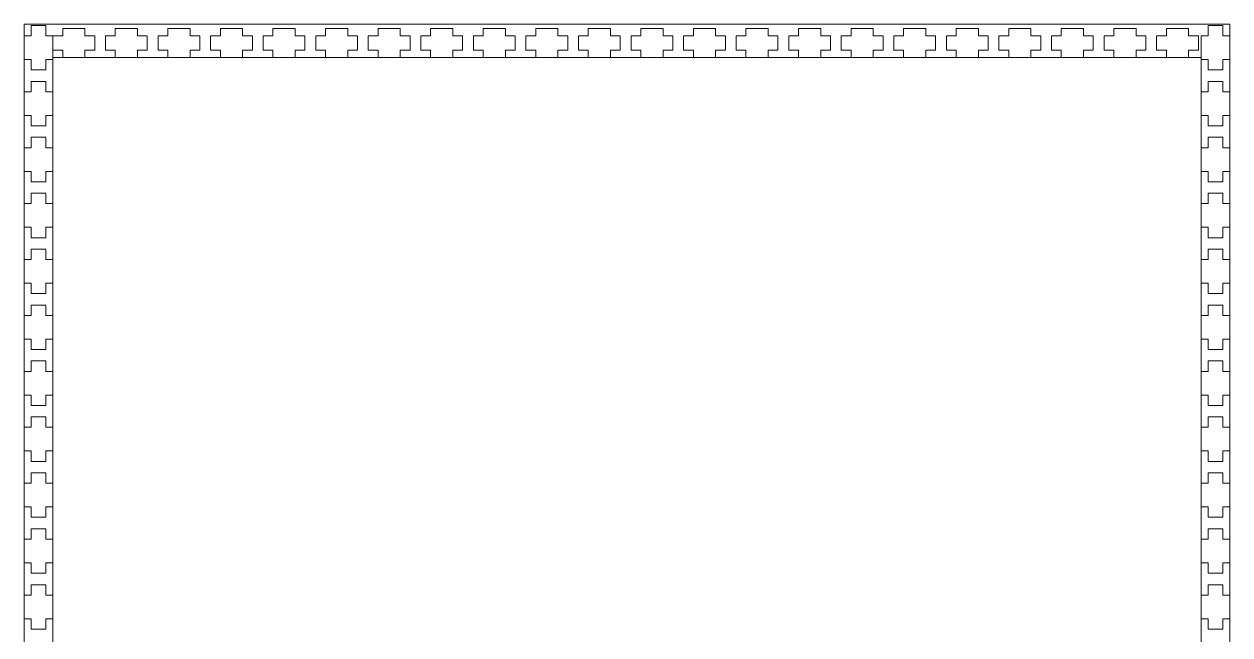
# Model space of a CAD drawing. Header units: millimetres. Extents: x -205 to 205, y -207 to 207.
# Drawn here: x -204.9 to 204.9, y -0.2 to 207.2 of the extents above; entities that cross this region are included whole.
import ezdxf

# ---------------------------------------------------------------- set-up
doc = ezdxf.new("R2010")
doc.units = ezdxf.units.MM
doc.header["$MEASUREMENT"] = 0
doc.layers.add('Camada 1', color=7, linetype='Continuous')

msp = doc.modelspace()

# ---------------------------------------------------------------- linework, layer by layer
at = {"layer": 'Camada 1', "color": 250, "lineweight": 9}
msp.add_lwpolyline([(-204.8724, -207.2016), (204.8724, -207.2016), (204.8724, 207.2018), (-204.8724, 207.2018), (-204.8724, -207.2016)], close=True, dxfattribs=at)
at = {"layer": 'Camada 1', "color": 240, "lineweight": 9}
msp.add_lwpolyline([(-195.0735, -196.1215), (195.0733, -196.1215), (195.0733, 195.8785), (-195.0735, 195.8785), (-195.0735, -196.1215)], close=True, dxfattribs=at)
for points in [[(-204.8725, 195.1935), (-204.8725, 195.1935), (-204.8725, 203.2202), (-204.8725, 203.2202), (-204.8725, 203.2202), (-204.8725, 203.2202), (-202.4229, 203.2202), (-202.4229, 203.2202), (-202.4229, 203.2202), (-202.4229, 203.2202), (-202.4229, 206.7608), (-202.4229, 206.7608), (-202.4229, 206.7608), (-202.4229, 206.7608), (-197.523, 206.7608), (-197.523, 206.7608), (-197.523, 206.7608), (-197.523, 206.7608), (-197.523, 203.2202), (-197.523, 203.2202), (-197.523, 203.2202), (-197.523, 203.2202), (-195.0734, 203.2202), (-195.0734, 203.2202), (-195.0734, 203.2202), (-195.0734, 203.2202), (-195.0734, 195.1935), (-195.0734, 195.1935), (-195.0734, 195.1935), (-195.0734, 195.1935), (-197.523, 195.1935), (-197.523, 195.1935), (-197.523, 195.1935), (-197.523, 195.1935), (-197.523, 191.6529), (-197.523, 191.6529), (-197.523, 191.6529), (-197.523, 191.6529), (-202.4229, 191.6529), (-202.4229, 191.6529), (-202.4229, 191.6529), (-202.4229, 191.6529), (-202.4229, 195.1935), (-202.4229, 195.1935), (-202.4229, 195.1935), (-202.4229, 195.1935), (-204.8725, 195.1935), (-204.8725, 195.1935)], [(-191.7571, 205.6778), (-191.7571, 205.6778), (-184.2096, 205.6778), (-184.2096, 205.6778), (-184.2096, 205.6778), (-184.2096, 205.6778), (-184.2096, 203.2282), (-184.2096, 203.2282), (-184.2096, 203.2282), (-184.2096, 203.2282), (-180.8804, 203.2282), (-180.8804, 203.2282), (-180.8804, 203.2282), (-180.8804, 203.2282), (-180.8804, 198.3283), (-180.8804, 198.3283), (-180.8804, 198.3283), (-180.8804, 198.3283), (-184.2096, 198.3283), (-184.2096, 198.3283), (-184.2096, 198.3283), (-184.2096, 198.3283), (-184.2096, 195.8787), (-184.2096, 195.8787), (-184.2096, 195.8787), (-184.2096, 195.8787), (-191.7571, 195.8787), (-191.7571, 195.8787), (-191.7571, 195.8787), (-191.7571, 195.8787), (-191.7571, 198.3283), (-191.7571, 198.3283), (-191.7571, 198.3283), (-191.7571, 198.3283), (-195.0863, 198.3283), (-195.0863, 198.3283), (-195.0863, 198.3283), (-195.0863, 198.3283), (-195.0863, 203.2282), (-195.0863, 203.2282), (-195.0863, 203.2282), (-195.0863, 203.2282), (-191.7571, 203.2282), (-191.7571, 203.2282), (-191.7571, 203.2282), (-191.7571, 203.2282), (-191.7571, 205.6778), (-191.7571, 205.6778)], [(-173.8978, 205.6779), (-171.3819, 205.6779), (-168.8661, 205.6779), (-166.3503, 205.6779), (-166.3503, 205.6779), (-166.3503, 204.8613), (-166.3503, 204.0448), (-166.3503, 203.2283), (-166.3503, 203.2283), (-165.2405, 203.2283), (-164.1308, 203.2283), (-163.0211, 203.2283), (-163.0211, 203.2283), (-163.0211, 201.595), (-163.0211, 199.9617), (-163.0211, 198.3284), (-163.0211, 198.3284), (-164.1308, 198.3284), (-165.2405, 198.3284), (-166.3503, 198.3284), (-166.3503, 198.3284), (-166.3503, 197.5118), (-166.3503, 196.6953), (-166.3503, 195.8788), (-166.3503, 195.8788), (-168.8661, 195.8788), (-171.3819, 195.8788), (-173.8978, 195.8788), (-173.8978, 195.8788), (-173.8978, 196.6953), (-173.8978, 197.5118), (-173.8978, 198.3284), (-173.8978, 198.3284), (-175.0075, 198.3284), (-176.1172, 198.3284), (-177.227, 198.3284), (-177.227, 198.3284), (-177.227, 199.9617), (-177.227, 201.595), (-177.227, 203.2283), (-177.227, 203.2283), (-176.1172, 203.2283), (-175.0075, 203.2283), (-173.8978, 203.2283), (-173.8978, 203.2283), (-173.8978, 204.0448), (-173.8978, 204.8613), (-173.8978, 205.6779)], [(-156.0388, 205.6779), (-153.5229, 205.6779), (-151.0071, 205.6779), (-148.4913, 205.6779), (-148.4913, 205.6779), (-148.4913, 204.8613), (-148.4913, 204.0448), (-148.4913, 203.2283), (-148.4913, 203.2283), (-147.3815, 203.2283), (-146.2718, 203.2283), (-145.1621, 203.2283), (-145.1621, 203.2283), (-145.1621, 201.595), (-145.1621, 199.9617), (-145.1621, 198.3284), (-145.1621, 198.3284), (-146.2718, 198.3284), (-147.3815, 198.3284), (-148.4913, 198.3284), (-148.4913, 198.3284), (-148.4913, 197.5118), (-148.4913, 196.6953), (-148.4913, 195.8788), (-148.4913, 195.8788), (-151.0071, 195.8788), (-153.5229, 195.8788), (-156.0388, 195.8788), (-156.0388, 195.8788), (-156.0388, 196.6953), (-156.0388, 197.5118), (-156.0388, 198.3284), (-156.0388, 198.3284), (-157.1485, 198.3284), (-158.2582, 198.3284), (-159.368, 198.3284), (-159.368, 198.3284), (-159.368, 199.9617), (-159.368, 201.595), (-159.368, 203.2283), (-159.368, 203.2283), (-158.2582, 203.2283), (-157.1485, 203.2283), (-156.0388, 203.2283), (-156.0388, 203.2283), (-156.0388, 204.0448), (-156.0388, 204.8613), (-156.0388, 205.6779)], [(-138.1797, 205.6779), (-135.6638, 205.6779), (-133.148, 205.6779), (-130.6322, 205.6779), (-130.6322, 205.6779), (-130.6322, 204.8613), (-130.6322, 204.0448), (-130.6322, 203.2283), (-130.6322, 203.2283), (-129.5224, 203.2283), (-128.4127, 203.2283), (-127.303, 203.2283), (-127.303, 203.2283), (-127.303, 201.595), (-127.303, 199.9617), (-127.303, 198.3284), (-127.303, 198.3284), (-128.4127, 198.3284), (-129.5224, 198.3284), (-130.6322, 198.3284), (-130.6322, 198.3284), (-130.6322, 197.5118), (-130.6322, 196.6953), (-130.6322, 195.8788), (-130.6322, 195.8788), (-133.148, 195.8788), (-135.6638, 195.8788), (-138.1797, 195.8788), (-138.1797, 195.8788), (-138.1797, 196.6953), (-138.1797, 197.5118), (-138.1797, 198.3284), (-138.1797, 198.3284), (-139.2894, 198.3284), (-140.3991, 198.3284), (-141.5089, 198.3284), (-141.5089, 198.3284), (-141.5089, 199.9617), (-141.5089, 201.595), (-141.5089, 203.2283), (-141.5089, 203.2283), (-140.3991, 203.2283), (-139.2894, 203.2283), (-138.1797, 203.2283), (-138.1797, 203.2283), (-138.1797, 204.0448), (-138.1797, 204.8613), (-138.1797, 205.6779)], [(-120.3206, 205.6779), (-117.8048, 205.6779), (-115.289, 205.6779), (-112.7732, 205.6779), (-112.7732, 205.6779), (-112.7732, 204.8613), (-112.7732, 204.0448), (-112.7732, 203.2283), (-112.7732, 203.2283), (-111.6634, 203.2283), (-110.5536, 203.2283), (-109.4439, 203.2283), (-109.4439, 203.2283), (-109.4439, 201.595), (-109.4439, 199.9617), (-109.4439, 198.3284), (-109.4439, 198.3284), (-110.5536, 198.3284), (-111.6634, 198.3284), (-112.7732, 198.3284), (-112.7732, 198.3284), (-112.7732, 197.5118), (-112.7732, 196.6953), (-112.7732, 195.8788), (-112.7732, 195.8788), (-115.289, 195.8788), (-117.8048, 195.8788), (-120.3206, 195.8788), (-120.3206, 195.8788), (-120.3206, 196.6953), (-120.3206, 197.5118), (-120.3206, 198.3284), (-120.3206, 198.3284), (-121.4303, 198.3284), (-122.5401, 198.3284), (-123.6499, 198.3284), (-123.6499, 198.3284), (-123.6499, 199.9617), (-123.6499, 201.595), (-123.6499, 203.2283), (-123.6499, 203.2283), (-122.5401, 203.2283), (-121.4303, 203.2283), (-120.3206, 203.2283), (-120.3206, 203.2283), (-120.3206, 204.0448), (-120.3206, 204.8613), (-120.3206, 205.6779)], [(-102.4616, 205.6779), (-99.9457, 205.6779), (-97.4299, 205.6779), (-94.9141, 205.6779), (-94.9141, 205.6779), (-94.9141, 204.8613), (-94.9141, 204.0448), (-94.9141, 203.2283), (-94.9141, 203.2283), (-93.8043, 203.2283), (-92.6946, 203.2283), (-91.5849, 203.2283), (-91.5849, 203.2283), (-91.5849, 201.595), (-91.5849, 199.9617), (-91.5849, 198.3284), (-91.5849, 198.3284), (-92.6946, 198.3284), (-93.8043, 198.3284), (-94.9141, 198.3284), (-94.9141, 198.3284), (-94.9141, 197.5118), (-94.9141, 196.6953), (-94.9141, 195.8788), (-94.9141, 195.8788), (-97.4299, 195.8788), (-99.9457, 195.8788), (-102.4616, 195.8788), (-102.4616, 195.8788), (-102.4616, 196.6953), (-102.4616, 197.5118), (-102.4616, 198.3284), (-102.4616, 198.3284), (-103.5713, 198.3284), (-104.681, 198.3284), (-105.7908, 198.3284), (-105.7908, 198.3284), (-105.7908, 199.9617), (-105.7908, 201.595), (-105.7908, 203.2283), (-105.7908, 203.2283), (-104.681, 203.2283), (-103.5713, 203.2283), (-102.4616, 203.2283), (-102.4616, 203.2283), (-102.4616, 204.0448), (-102.4616, 204.8613), (-102.4616, 205.6779)], [(-84.6025, 205.6779), (-82.0866, 205.6779), (-79.5708, 205.6779), (-77.055, 205.6779), (-77.055, 205.6779), (-77.055, 204.8613), (-77.055, 204.0448), (-77.055, 203.2283), (-77.055, 203.2283), (-75.9452, 203.2283), (-74.8355, 203.2283), (-73.7258, 203.2283), (-73.7258, 203.2283), (-73.7258, 201.595), (-73.7258, 199.9617), (-73.7258, 198.3284), (-73.7258, 198.3284), (-74.8355, 198.3284), (-75.9452, 198.3284), (-77.055, 198.3284), (-77.055, 198.3284), (-77.055, 197.5118), (-77.055, 196.6953), (-77.055, 195.8788), (-77.055, 195.8788), (-79.5708, 195.8788), (-82.0866, 195.8788), (-84.6025, 195.8788), (-84.6025, 195.8788), (-84.6025, 196.6953), (-84.6025, 197.5118), (-84.6025, 198.3284), (-84.6025, 198.3284), (-85.7122, 198.3284), (-86.8219, 198.3284), (-87.9317, 198.3284), (-87.9317, 198.3284), (-87.9317, 199.9617), (-87.9317, 201.595), (-87.9317, 203.2283), (-87.9317, 203.2283), (-86.8219, 203.2283), (-85.7122, 203.2283), (-84.6025, 203.2283), (-84.6025, 203.2283), (-84.6025, 204.0448), (-84.6025, 204.8613), (-84.6025, 205.6779)], [(-66.7434, 205.6779), (-64.2276, 205.6779), (-61.7118, 205.6779), (-59.196, 205.6779), (-59.196, 205.6779), (-59.196, 204.8613), (-59.196, 204.0448), (-59.196, 203.2283), (-59.196, 203.2283), (-58.0862, 203.2283), (-56.9764, 203.2283), (-55.8667, 203.2283), (-55.8667, 203.2283), (-55.8667, 201.595), (-55.8667, 199.9617), (-55.8667, 198.3284), (-55.8667, 198.3284), (-56.9764, 198.3284), (-58.0862, 198.3284), (-59.196, 198.3284), (-59.196, 198.3284), (-59.196, 197.5118), (-59.196, 196.6953), (-59.196, 195.8788), (-59.196, 195.8788), (-61.7118, 195.8788), (-64.2276, 195.8788), (-66.7434, 195.8788), (-66.7434, 195.8788), (-66.7434, 196.6953), (-66.7434, 197.5118), (-66.7434, 198.3284), (-66.7434, 198.3284), (-67.8531, 198.3284), (-68.9629, 198.3284), (-70.0727, 198.3284), (-70.0727, 198.3284), (-70.0727, 199.9617), (-70.0727, 201.595), (-70.0727, 203.2283), (-70.0727, 203.2283), (-68.9629, 203.2283), (-67.8531, 203.2283), (-66.7434, 203.2283), (-66.7434, 203.2283), (-66.7434, 204.0448), (-66.7434, 204.8613), (-66.7434, 205.6779)], [(-48.8844, 205.6779), (-46.3685, 205.6779), (-43.8527, 205.6779), (-41.3369, 205.6779), (-41.3369, 205.6779), (-41.3369, 204.8613), (-41.3369, 204.0448), (-41.3369, 203.2283), (-41.3369, 203.2283), (-40.2271, 203.2283), (-39.1174, 203.2283), (-38.0077, 203.2283), (-38.0077, 203.2283), (-38.0077, 201.595), (-38.0077, 199.9617), (-38.0077, 198.3284), (-38.0077, 198.3284), (-39.1174, 198.3284), (-40.2271, 198.3284), (-41.3369, 198.3284), (-41.3369, 198.3284), (-41.3369, 197.5118), (-41.3369, 196.6953), (-41.3369, 195.8788), (-41.3369, 195.8788), (-43.8527, 195.8788), (-46.3685, 195.8788), (-48.8844, 195.8788), (-48.8844, 195.8788), (-48.8844, 196.6953), (-48.8844, 197.5118), (-48.8844, 198.3284), (-48.8844, 198.3284), (-49.9941, 198.3284), (-51.1038, 198.3284), (-52.2136, 198.3284), (-52.2136, 198.3284), (-52.2136, 199.9617), (-52.2136, 201.595), (-52.2136, 203.2283), (-52.2136, 203.2283), (-51.1038, 203.2283), (-49.9941, 203.2283), (-48.8844, 203.2283), (-48.8844, 203.2283), (-48.8844, 204.0448), (-48.8844, 204.8613), (-48.8844, 205.6779)], [(-31.0253, 205.6779), (-28.5094, 205.6779), (-25.9936, 205.6779), (-23.4778, 205.6779), (-23.4778, 205.6779), (-23.4778, 204.8613), (-23.4778, 204.0448), (-23.4778, 203.2283), (-23.4778, 203.2283), (-22.368, 203.2283), (-21.2583, 203.2283), (-20.1486, 203.2283), (-20.1486, 203.2283), (-20.1486, 201.595), (-20.1486, 199.9617), (-20.1486, 198.3284), (-20.1486, 198.3284), (-21.2583, 198.3284), (-22.368, 198.3284), (-23.4778, 198.3284), (-23.4778, 198.3284), (-23.4778, 197.5118), (-23.4778, 196.6953), (-23.4778, 195.8788), (-23.4778, 195.8788), (-25.9936, 195.8788), (-28.5094, 195.8788), (-31.0253, 195.8788), (-31.0253, 195.8788), (-31.0253, 196.6953), (-31.0253, 197.5118), (-31.0253, 198.3284), (-31.0253, 198.3284), (-32.135, 198.3284), (-33.2447, 198.3284), (-34.3545, 198.3284), (-34.3545, 198.3284), (-34.3545, 199.9617), (-34.3545, 201.595), (-34.3545, 203.2283), (-34.3545, 203.2283), (-33.2447, 203.2283), (-32.135, 203.2283), (-31.0253, 203.2283), (-31.0253, 203.2283), (-31.0253, 204.0448), (-31.0253, 204.8613), (-31.0253, 205.6779)], [(-13.1662, 205.6779), (-10.6504, 205.6779), (-8.1346, 205.6779), (-5.6188, 205.6779), (-5.6188, 205.6779), (-5.6188, 204.8613), (-5.6188, 204.0448), (-5.6188, 203.2283), (-5.6188, 203.2283), (-4.509, 203.2283), (-3.3992, 203.2283), (-2.2895, 203.2283), (-2.2895, 203.2283), (-2.2895, 201.595), (-2.2895, 199.9617), (-2.2895, 198.3284), (-2.2895, 198.3284), (-3.3992, 198.3284), (-4.509, 198.3284), (-5.6188, 198.3284), (-5.6188, 198.3284), (-5.6188, 197.5118), (-5.6188, 196.6953), (-5.6188, 195.8788), (-5.6188, 195.8788), (-8.1346, 195.8788), (-10.6504, 195.8788), (-13.1662, 195.8788), (-13.1662, 195.8788), (-13.1662, 196.6953), (-13.1662, 197.5118), (-13.1662, 198.3284), (-13.1662, 198.3284), (-14.2759, 198.3284), (-15.3857, 198.3284), (-16.4955, 198.3284), (-16.4955, 198.3284), (-16.4955, 199.9617), (-16.4955, 201.595), (-16.4955, 203.2283), (-16.4955, 203.2283), (-15.3857, 203.2283), (-14.2759, 203.2283), (-13.1662, 203.2283), (-13.1662, 203.2283), (-13.1662, 204.0448), (-13.1662, 204.8613), (-13.1662, 205.6779)], [(4.6928, 205.6779), (7.2087, 205.6779), (9.7245, 205.6779), (12.2403, 205.6779), (12.2403, 205.6779), (12.2403, 204.8613), (12.2403, 204.0448), (12.2403, 203.2283), (12.2403, 203.2283), (13.3501, 203.2283), (14.4598, 203.2283), (15.5695, 203.2283), (15.5695, 203.2283), (15.5695, 201.595), (15.5695, 199.9617), (15.5695, 198.3284), (15.5695, 198.3284), (14.4598, 198.3284), (13.3501, 198.3284), (12.2403, 198.3284), (12.2403, 198.3284), (12.2403, 197.5118), (12.2403, 196.6953), (12.2403, 195.8788), (12.2403, 195.8788), (9.7245, 195.8788), (7.2087, 195.8788), (4.6928, 195.8788), (4.6928, 195.8788), (4.6928, 196.6953), (4.6928, 197.5118), (4.6928, 198.3284), (4.6928, 198.3284), (3.5831, 198.3284), (2.4734, 198.3284), (1.3636, 198.3284), (1.3636, 198.3284), (1.3636, 199.9617), (1.3636, 201.595), (1.3636, 203.2283), (1.3636, 203.2283), (2.4734, 203.2283), (3.5831, 203.2283), (4.6928, 203.2283), (4.6928, 203.2283), (4.6928, 204.0448), (4.6928, 204.8613), (4.6928, 205.6779)], [(22.5519, 205.6779), (25.0677, 205.6779), (27.5835, 205.6779), (30.0993, 205.6779), (30.0993, 205.6779), (30.0993, 204.8613), (30.0993, 204.0448), (30.0993, 203.2283), (30.0993, 203.2283), (31.2091, 203.2283), (32.3189, 203.2283), (33.4286, 203.2283), (33.4286, 203.2283), (33.4286, 201.595), (33.4286, 199.9617), (33.4286, 198.3284), (33.4286, 198.3284), (32.3189, 198.3284), (31.2091, 198.3284), (30.0993, 198.3284), (30.0993, 198.3284), (30.0993, 197.5118), (30.0993, 196.6953), (30.0993, 195.8788), (30.0993, 195.8788), (27.5835, 195.8788), (25.0677, 195.8788), (22.5519, 195.8788), (22.5519, 195.8788), (22.5519, 196.6953), (22.5519, 197.5118), (22.5519, 198.3284), (22.5519, 198.3284), (21.4422, 198.3284), (20.3324, 198.3284), (19.2226, 198.3284), (19.2226, 198.3284), (19.2226, 199.9617), (19.2226, 201.595), (19.2226, 203.2283), (19.2226, 203.2283), (20.3324, 203.2283), (21.4422, 203.2283), (22.5519, 203.2283), (22.5519, 203.2283), (22.5519, 204.0448), (22.5519, 204.8613), (22.5519, 205.6779)], [(40.411, 205.6779), (42.9268, 205.6779), (45.4426, 205.6779), (47.9584, 205.6779), (47.9584, 205.6779), (47.9584, 204.8613), (47.9584, 204.0448), (47.9584, 203.2283), (47.9584, 203.2283), (49.0682, 203.2283), (50.178, 203.2283), (51.2877, 203.2283), (51.2877, 203.2283), (51.2877, 201.595), (51.2877, 199.9617), (51.2877, 198.3284), (51.2877, 198.3284), (50.178, 198.3284), (49.0682, 198.3284), (47.9584, 198.3284), (47.9584, 198.3284), (47.9584, 197.5118), (47.9584, 196.6953), (47.9584, 195.8788), (47.9584, 195.8788), (45.4426, 195.8788), (42.9268, 195.8788), (40.411, 195.8788), (40.411, 195.8788), (40.411, 196.6953), (40.411, 197.5118), (40.411, 198.3284), (40.411, 198.3284), (39.3013, 198.3284), (38.1915, 198.3284), (37.0817, 198.3284), (37.0817, 198.3284), (37.0817, 199.9617), (37.0817, 201.595), (37.0817, 203.2283), (37.0817, 203.2283), (38.1915, 203.2283), (39.3013, 203.2283), (40.411, 203.2283), (40.411, 203.2283), (40.411, 204.0448), (40.411, 204.8613), (40.411, 205.6779)], [(58.27, 205.6779), (60.7859, 205.6779), (63.3017, 205.6779), (65.8175, 205.6779), (65.8175, 205.6779), (65.8175, 204.8613), (65.8175, 204.0448), (65.8175, 203.2283), (65.8175, 203.2283), (66.9273, 203.2283), (68.037, 203.2283), (69.1467, 203.2283), (69.1467, 203.2283), (69.1467, 201.595), (69.1467, 199.9617), (69.1467, 198.3284), (69.1467, 198.3284), (68.037, 198.3284), (66.9273, 198.3284), (65.8175, 198.3284), (65.8175, 198.3284), (65.8175, 197.5118), (65.8175, 196.6953), (65.8175, 195.8788), (65.8175, 195.8788), (63.3017, 195.8788), (60.7859, 195.8788), (58.27, 195.8788), (58.27, 195.8788), (58.27, 196.6953), (58.27, 197.5118), (58.27, 198.3284), (58.27, 198.3284), (57.1603, 198.3284), (56.0506, 198.3284), (54.9408, 198.3284), (54.9408, 198.3284), (54.9408, 199.9617), (54.9408, 201.595), (54.9408, 203.2283), (54.9408, 203.2283), (56.0506, 203.2283), (57.1603, 203.2283), (58.27, 203.2283), (58.27, 203.2283), (58.27, 204.0448), (58.27, 204.8613), (58.27, 205.6779)], [(76.1291, 205.6779), (78.6449, 205.6779), (81.1607, 205.6779), (83.6765, 205.6779), (83.6765, 205.6779), (83.6765, 204.8613), (83.6765, 204.0448), (83.6765, 203.2283), (83.6765, 203.2283), (84.7863, 203.2283), (85.8961, 203.2283), (87.0058, 203.2283), (87.0058, 203.2283), (87.0058, 201.595), (87.0058, 199.9617), (87.0058, 198.3284), (87.0058, 198.3284), (85.8961, 198.3284), (84.7863, 198.3284), (83.6765, 198.3284), (83.6765, 198.3284), (83.6765, 197.5118), (83.6765, 196.6953), (83.6765, 195.8788), (83.6765, 195.8788), (81.1607, 195.8788), (78.6449, 195.8788), (76.1291, 195.8788), (76.1291, 195.8788), (76.1291, 196.6953), (76.1291, 197.5118), (76.1291, 198.3284), (76.1291, 198.3284), (75.0194, 198.3284), (73.9096, 198.3284), (72.7998, 198.3284), (72.7998, 198.3284), (72.7998, 199.9617), (72.7998, 201.595), (72.7998, 203.2283), (72.7998, 203.2283), (73.9096, 203.2283), (75.0194, 203.2283), (76.1291, 203.2283), (76.1291, 203.2283), (76.1291, 204.0448), (76.1291, 204.8613), (76.1291, 205.6779)], [(93.9882, 205.6779), (96.504, 205.6779), (99.0198, 205.6779), (101.5356, 205.6779), (101.5356, 205.6779), (101.5356, 204.8613), (101.5356, 204.0448), (101.5356, 203.2283), (101.5356, 203.2283), (102.6454, 203.2283), (103.7552, 203.2283), (104.8649, 203.2283), (104.8649, 203.2283), (104.8649, 201.595), (104.8649, 199.9617), (104.8649, 198.3284), (104.8649, 198.3284), (103.7552, 198.3284), (102.6454, 198.3284), (101.5356, 198.3284), (101.5356, 198.3284), (101.5356, 197.5118), (101.5356, 196.6953), (101.5356, 195.8788), (101.5356, 195.8788), (99.0198, 195.8788), (96.504, 195.8788), (93.9882, 195.8788), (93.9882, 195.8788), (93.9882, 196.6953), (93.9882, 197.5118), (93.9882, 198.3284), (93.9882, 198.3284), (92.8785, 198.3284), (91.7687, 198.3284), (90.6589, 198.3284), (90.6589, 198.3284), (90.6589, 199.9617), (90.6589, 201.595), (90.6589, 203.2283), (90.6589, 203.2283), (91.7687, 203.2283), (92.8785, 203.2283), (93.9882, 203.2283), (93.9882, 203.2283), (93.9882, 204.0448), (93.9882, 204.8613), (93.9882, 205.6779)], [(111.8472, 205.6779), (114.3631, 205.6779), (116.8789, 205.6779), (119.3947, 205.6779), (119.3947, 205.6779), (119.3947, 204.8613), (119.3947, 204.0448), (119.3947, 203.2283), (119.3947, 203.2283), (120.5045, 203.2283), (121.6142, 203.2283), (122.7239, 203.2283), (122.7239, 203.2283), (122.7239, 201.595), (122.7239, 199.9617), (122.7239, 198.3284), (122.7239, 198.3284), (121.6142, 198.3284), (120.5045, 198.3284), (119.3947, 198.3284), (119.3947, 198.3284), (119.3947, 197.5118), (119.3947, 196.6953), (119.3947, 195.8788), (119.3947, 195.8788), (116.8789, 195.8788), (114.3631, 195.8788), (111.8472, 195.8788), (111.8472, 195.8788), (111.8472, 196.6953), (111.8472, 197.5118), (111.8472, 198.3284), (111.8472, 198.3284), (110.7375, 198.3284), (109.6278, 198.3284), (108.518, 198.3284), (108.518, 198.3284), (108.518, 199.9617), (108.518, 201.595), (108.518, 203.2283), (108.518, 203.2283), (109.6278, 203.2283), (110.7375, 203.2283), (111.8472, 203.2283), (111.8472, 203.2283), (111.8472, 204.0448), (111.8472, 204.8613), (111.8472, 205.6779)], [(129.7063, 205.6779), (132.2221, 205.6779), (134.7379, 205.6779), (137.2537, 205.6779), (137.2537, 205.6779), (137.2537, 204.8613), (137.2537, 204.0448), (137.2537, 203.2283), (137.2537, 203.2283), (138.3635, 203.2283), (139.4733, 203.2283), (140.583, 203.2283), (140.583, 203.2283), (140.583, 201.595), (140.583, 199.9617), (140.583, 198.3284), (140.583, 198.3284), (139.4733, 198.3284), (138.3635, 198.3284), (137.2537, 198.3284), (137.2537, 198.3284), (137.2537, 197.5118), (137.2537, 196.6953), (137.2537, 195.8788), (137.2537, 195.8788), (134.7379, 195.8788), (132.2221, 195.8788), (129.7063, 195.8788), (129.7063, 195.8788), (129.7063, 196.6953), (129.7063, 197.5118), (129.7063, 198.3284), (129.7063, 198.3284), (128.5966, 198.3284), (127.4868, 198.3284), (126.377, 198.3284), (126.377, 198.3284), (126.377, 199.9617), (126.377, 201.595), (126.377, 203.2283), (126.377, 203.2283), (127.4868, 203.2283), (128.5966, 203.2283), (129.7063, 203.2283), (129.7063, 203.2283), (129.7063, 204.0448), (129.7063, 204.8613), (129.7063, 205.6779)], [(147.5654, 205.6779), (150.0812, 205.6779), (152.597, 205.6779), (155.1128, 205.6779), (155.1128, 205.6779), (155.1128, 204.8613), (155.1128, 204.0448), (155.1128, 203.2283), (155.1128, 203.2283), (156.2226, 203.2283), (157.3324, 203.2283), (158.4421, 203.2283), (158.4421, 203.2283), (158.4421, 201.595), (158.4421, 199.9617), (158.4421, 198.3284), (158.4421, 198.3284), (157.3324, 198.3284), (156.2226, 198.3284), (155.1128, 198.3284), (155.1128, 198.3284), (155.1128, 197.5118), (155.1128, 196.6953), (155.1128, 195.8788), (155.1128, 195.8788), (152.597, 195.8788), (150.0812, 195.8788), (147.5654, 195.8788), (147.5654, 195.8788), (147.5654, 196.6953), (147.5654, 197.5118), (147.5654, 198.3284), (147.5654, 198.3284), (146.4557, 198.3284), (145.3459, 198.3284), (144.2361, 198.3284), (144.2361, 198.3284), (144.2361, 199.9617), (144.2361, 201.595), (144.2361, 203.2283), (144.2361, 203.2283), (145.3459, 203.2283), (146.4557, 203.2283), (147.5654, 203.2283), (147.5654, 203.2283), (147.5654, 204.0448), (147.5654, 204.8613), (147.5654, 205.6779)], [(165.4244, 205.6779), (167.9402, 205.6779), (170.456, 205.6779), (172.9718, 205.6779), (172.9718, 205.6779), (172.9718, 204.8613), (172.9718, 204.0448), (172.9718, 203.2283), (172.9718, 203.2283), (174.0816, 203.2283), (175.1914, 203.2283), (176.3011, 203.2283), (176.3011, 203.2283), (176.3011, 201.595), (176.3011, 199.9617), (176.3011, 198.3284), (176.3011, 198.3284), (175.1914, 198.3284), (174.0816, 198.3284), (172.9718, 198.3284), (172.9718, 198.3284), (172.9718, 197.5118), (172.9718, 196.6953), (172.9718, 195.8788), (172.9718, 195.8788), (170.456, 195.8788), (167.9402, 195.8788), (165.4244, 195.8788), (165.4244, 195.8788), (165.4244, 196.6953), (165.4244, 197.5118), (165.4244, 198.3284), (165.4244, 198.3284), (164.3147, 198.3284), (163.2049, 198.3284), (162.0951, 198.3284), (162.0951, 198.3284), (162.0951, 199.9617), (162.0951, 201.595), (162.0951, 203.2283), (162.0951, 203.2283), (163.2049, 203.2283), (164.3147, 203.2283), (165.4244, 203.2283), (165.4244, 203.2283), (165.4244, 204.0448), (165.4244, 204.8613), (165.4244, 205.6779)], [(183.2833, 205.6778), (183.2833, 205.6778), (190.8307, 205.6778), (190.8307, 205.6778), (190.8307, 205.6778), (190.8307, 205.6778), (190.8307, 203.2282), (190.8307, 203.2282), (190.8307, 203.2282), (190.8307, 203.2282), (194.16, 203.2282), (194.16, 203.2282), (194.16, 203.2282), (194.16, 203.2282), (194.16, 198.3283), (194.16, 198.3283), (194.16, 198.3283), (194.16, 198.3283), (190.8307, 198.3283), (190.8307, 198.3283), (190.8307, 198.3283), (190.8307, 198.3283), (190.8307, 195.8787), (190.8307, 195.8787), (190.8307, 195.8787), (190.8307, 195.8787), (183.2833, 195.8787), (183.2833, 195.8787), (183.2833, 195.8787), (183.2833, 195.8787), (183.2833, 198.3283), (183.2833, 198.3283), (183.2833, 198.3283), (183.2833, 198.3283), (179.954, 198.3283), (179.954, 198.3283), (179.954, 198.3283), (179.954, 198.3283), (179.954, 203.2282), (179.954, 203.2282), (179.954, 203.2282), (179.954, 203.2282), (183.2833, 203.2282), (183.2833, 203.2282), (183.2833, 203.2282), (183.2833, 203.2282), (183.2833, 205.6778), (183.2833, 205.6778)], [(195.0732, 195.1935), (195.0732, 195.1935), (195.0732, 203.2202), (195.0732, 203.2202), (195.0732, 203.2202), (195.0732, 203.2202), (197.5228, 203.2202), (197.5228, 203.2202), (197.5228, 203.2202), (197.5228, 203.2202), (197.5228, 206.7608), (197.5228, 206.7608), (197.5228, 206.7608), (197.5228, 206.7608), (202.4227, 206.7608), (202.4227, 206.7608), (202.4227, 206.7608), (202.4227, 206.7608), (202.4227, 203.2202), (202.4227, 203.2202), (202.4227, 203.2202), (202.4227, 203.2202), (204.8723, 203.2202), (204.8723, 203.2202), (204.8723, 203.2202), (204.8723, 203.2202), (204.8723, 195.1935), (204.8723, 195.1935), (204.8723, 195.1935), (204.8723, 195.1935), (202.4227, 195.1935), (202.4227, 195.1935), (202.4227, 195.1935), (202.4227, 195.1935), (202.4227, 191.6529), (202.4227, 191.6529), (202.4227, 191.6529), (202.4227, 191.6529), (197.5228, 191.6529), (197.5228, 191.6529), (197.5228, 191.6529), (197.5228, 191.6529), (197.5228, 195.1935), (197.5228, 195.1935), (197.5228, 195.1935), (197.5228, 195.1935), (195.0732, 195.1935), (195.0732, 195.1935)], [(-204.8724, 176.2005), (-204.8724, 178.876), (-204.8724, 181.5516), (-204.8724, 184.2272), (-204.8724, 184.2272), (-204.0558, 184.2272), (-203.2393, 184.2272), (-202.4228, 184.2272), (-202.4228, 184.2272), (-202.4228, 185.4074), (-202.4228, 186.5876), (-202.4228, 187.7678), (-202.4228, 187.7678), (-200.7895, 187.7678), (-199.1562, 187.7678), (-197.5229, 187.7678), (-197.5229, 187.7678), (-197.5229, 186.5876), (-197.5229, 185.4074), (-197.5229, 184.2272), (-197.5229, 184.2272), (-196.7063, 184.2272), (-195.8898, 184.2272), (-195.0733, 184.2272), (-195.0733, 184.2272), (-195.0733, 181.5516), (-195.0733, 178.876), (-195.0733, 176.2005), (-195.0733, 176.2005), (-195.8898, 176.2005), (-196.7063, 176.2005), (-197.5229, 176.2005), (-197.5229, 176.2005), (-197.5229, 175.0203), (-197.5229, 173.8401), (-197.5229, 172.6599), (-197.5229, 172.6599), (-199.1562, 172.6599), (-200.7895, 172.6599), (-202.4228, 172.6599), (-202.4228, 172.6599), (-202.4228, 173.8401), (-202.4228, 175.0203), (-202.4228, 176.2005), (-202.4228, 176.2005), (-203.2393, 176.2005), (-204.0558, 176.2005), (-204.8724, 176.2005)], [(195.0733, 176.2005), (195.0733, 178.876), (195.0733, 181.5516), (195.0733, 184.2272), (195.0733, 184.2272), (195.8899, 184.2272), (196.7064, 184.2272), (197.5229, 184.2272), (197.5229, 184.2272), (197.5229, 185.4074), (197.5229, 186.5876), (197.5229, 187.7678), (197.5229, 187.7678), (199.1562, 187.7678), (200.7895, 187.7678), (202.4228, 187.7678), (202.4228, 187.7678), (202.4228, 186.5876), (202.4228, 185.4074), (202.4228, 184.2272), (202.4228, 184.2272), (203.2394, 184.2272), (204.0559, 184.2272), (204.8724, 184.2272), (204.8724, 184.2272), (204.8724, 181.5516), (204.8724, 178.876), (204.8724, 176.2005), (204.8724, 176.2005), (204.0559, 176.2005), (203.2394, 176.2005), (202.4228, 176.2005), (202.4228, 176.2005), (202.4228, 175.0203), (202.4228, 173.8401), (202.4228, 172.6599), (202.4228, 172.6599), (200.7895, 172.6599), (199.1562, 172.6599), (197.5229, 172.6599), (197.5229, 172.6599), (197.5229, 173.8401), (197.5229, 175.0203), (197.5229, 176.2005), (197.5229, 176.2005), (196.7064, 176.2005), (195.8899, 176.2005), (195.0733, 176.2005)], [(-204.8724, 157.2074), (-204.8724, 159.8829), (-204.8724, 162.5585), (-204.8724, 165.234), (-204.8724, 165.234), (-204.0558, 165.234), (-203.2393, 165.234), (-202.4228, 165.234), (-202.4228, 165.234), (-202.4228, 166.4143), (-202.4228, 167.5945), (-202.4228, 168.7747), (-202.4228, 168.7747), (-200.7895, 168.7747), (-199.1562, 168.7747), (-197.5229, 168.7747), (-197.5229, 168.7747), (-197.5229, 167.5945), (-197.5229, 166.4143), (-197.5229, 165.234), (-197.5229, 165.234), (-196.7063, 165.234), (-195.8898, 165.234), (-195.0733, 165.234), (-195.0733, 165.234), (-195.0733, 162.5585), (-195.0733, 159.8829), (-195.0733, 157.2074), (-195.0733, 157.2074), (-195.8898, 157.2074), (-196.7063, 157.2074), (-197.5229, 157.2074), (-197.5229, 157.2074), (-197.5229, 156.0272), (-197.5229, 154.847), (-197.5229, 153.6667), (-197.5229, 153.6667), (-199.1562, 153.6667), (-200.7895, 153.6667), (-202.4228, 153.6667), (-202.4228, 153.6667), (-202.4228, 154.847), (-202.4228, 156.0272), (-202.4228, 157.2074), (-202.4228, 157.2074), (-203.2393, 157.2074), (-204.0558, 157.2074), (-204.8724, 157.2074)], [(195.0733, 157.2074), (195.0733, 159.8829), (195.0733, 162.5585), (195.0733, 165.234), (195.0733, 165.234), (195.8899, 165.234), (196.7064, 165.234), (197.5229, 165.234), (197.5229, 165.234), (197.5229, 166.4143), (197.5229, 167.5945), (197.5229, 168.7747), (197.5229, 168.7747), (199.1562, 168.7747), (200.7895, 168.7747), (202.4228, 168.7747), (202.4228, 168.7747), (202.4228, 167.5945), (202.4228, 166.4143), (202.4228, 165.234), (202.4228, 165.234), (203.2394, 165.234), (204.0559, 165.234), (204.8724, 165.234), (204.8724, 165.234), (204.8724, 162.5585), (204.8724, 159.8829), (204.8724, 157.2074), (204.8724, 157.2074), (204.0559, 157.2074), (203.2394, 157.2074), (202.4228, 157.2074), (202.4228, 157.2074), (202.4228, 156.0272), (202.4228, 154.847), (202.4228, 153.6667), (202.4228, 153.6667), (200.7895, 153.6667), (199.1562, 153.6667), (197.5229, 153.6667), (197.5229, 153.6667), (197.5229, 154.847), (197.5229, 156.0272), (197.5229, 157.2074), (197.5229, 157.2074), (196.7064, 157.2074), (195.8899, 157.2074), (195.0733, 157.2074)], [(-204.8724, 138.2144), (-204.8724, 140.8899), (-204.8724, 143.5655), (-204.8724, 146.2411), (-204.8724, 146.2411), (-204.0558, 146.2411), (-203.2393, 146.2411), (-202.4228, 146.2411), (-202.4228, 146.2411), (-202.4228, 147.4213), (-202.4228, 148.6015), (-202.4228, 149.7817), (-202.4228, 149.7817), (-200.7895, 149.7817), (-199.1562, 149.7817), (-197.5229, 149.7817), (-197.5229, 149.7817), (-197.5229, 148.6015), (-197.5229, 147.4213), (-197.5229, 146.2411), (-197.5229, 146.2411), (-196.7063, 146.2411), (-195.8898, 146.2411), (-195.0733, 146.2411), (-195.0733, 146.2411), (-195.0733, 143.5655), (-195.0733, 140.8899), (-195.0733, 138.2144), (-195.0733, 138.2144), (-195.8898, 138.2144), (-196.7063, 138.2144), (-197.5229, 138.2144), (-197.5229, 138.2144), (-197.5229, 137.0342), (-197.5229, 135.854), (-197.5229, 134.6738), (-197.5229, 134.6738), (-199.1562, 134.6738), (-200.7895, 134.6738), (-202.4228, 134.6738), (-202.4228, 134.6738), (-202.4228, 135.854), (-202.4228, 137.0342), (-202.4228, 138.2144), (-202.4228, 138.2144), (-203.2393, 138.2144), (-204.0558, 138.2144), (-204.8724, 138.2144)], [(195.0733, 138.2144), (195.0733, 140.8899), (195.0733, 143.5655), (195.0733, 146.2411), (195.0733, 146.2411), (195.8899, 146.2411), (196.7064, 146.2411), (197.5229, 146.2411), (197.5229, 146.2411), (197.5229, 147.4213), (197.5229, 148.6015), (197.5229, 149.7817), (197.5229, 149.7817), (199.1562, 149.7817), (200.7895, 149.7817), (202.4228, 149.7817), (202.4228, 149.7817), (202.4228, 148.6015), (202.4228, 147.4213), (202.4228, 146.2411), (202.4228, 146.2411), (203.2394, 146.2411), (204.0559, 146.2411), (204.8724, 146.2411), (204.8724, 146.2411), (204.8724, 143.5655), (204.8724, 140.8899), (204.8724, 138.2144), (204.8724, 138.2144), (204.0559, 138.2144), (203.2394, 138.2144), (202.4228, 138.2144), (202.4228, 138.2144), (202.4228, 137.0342), (202.4228, 135.854), (202.4228, 134.6738), (202.4228, 134.6738), (200.7895, 134.6738), (199.1562, 134.6738), (197.5229, 134.6738), (197.5229, 134.6738), (197.5229, 135.854), (197.5229, 137.0342), (197.5229, 138.2144), (197.5229, 138.2144), (196.7064, 138.2144), (195.8899, 138.2144), (195.0733, 138.2144)], [(-204.8724, 119.2213), (-204.8724, 121.8968), (-204.8724, 124.5724), (-204.8724, 127.248), (-204.8724, 127.248), (-204.0558, 127.248), (-203.2393, 127.248), (-202.4228, 127.248), (-202.4228, 127.248), (-202.4228, 128.4282), (-202.4228, 129.6084), (-202.4228, 130.7886), (-202.4228, 130.7886), (-200.7895, 130.7886), (-199.1562, 130.7886), (-197.5229, 130.7886), (-197.5229, 130.7886), (-197.5229, 129.6084), (-197.5229, 128.4282), (-197.5229, 127.248), (-197.5229, 127.248), (-196.7063, 127.248), (-195.8898, 127.248), (-195.0733, 127.248), (-195.0733, 127.248), (-195.0733, 124.5724), (-195.0733, 121.8968), (-195.0733, 119.2213), (-195.0733, 119.2213), (-195.8898, 119.2213), (-196.7063, 119.2213), (-197.5229, 119.2213), (-197.5229, 119.2213), (-197.5229, 118.0411), (-197.5229, 116.8609), (-197.5229, 115.6807), (-197.5229, 115.6807), (-199.1562, 115.6807), (-200.7895, 115.6807), (-202.4228, 115.6807), (-202.4228, 115.6807), (-202.4228, 116.8609), (-202.4228, 118.0411), (-202.4228, 119.2213), (-202.4228, 119.2213), (-203.2393, 119.2213), (-204.0558, 119.2213), (-204.8724, 119.2213)], [(195.0733, 119.2213), (195.0733, 121.8968), (195.0733, 124.5724), (195.0733, 127.248), (195.0733, 127.248), (195.8899, 127.248), (196.7064, 127.248), (197.5229, 127.248), (197.5229, 127.248), (197.5229, 128.4282), (197.5229, 129.6084), (197.5229, 130.7886), (197.5229, 130.7886), (199.1562, 130.7886), (200.7895, 130.7886), (202.4228, 130.7886), (202.4228, 130.7886), (202.4228, 129.6084), (202.4228, 128.4282), (202.4228, 127.248), (202.4228, 127.248), (203.2394, 127.248), (204.0559, 127.248), (204.8724, 127.248), (204.8724, 127.248), (204.8724, 124.5724), (204.8724, 121.8968), (204.8724, 119.2213), (204.8724, 119.2213), (204.0559, 119.2213), (203.2394, 119.2213), (202.4228, 119.2213), (202.4228, 119.2213), (202.4228, 118.0411), (202.4228, 116.8609), (202.4228, 115.6807), (202.4228, 115.6807), (200.7895, 115.6807), (199.1562, 115.6807), (197.5229, 115.6807), (197.5229, 115.6807), (197.5229, 116.8609), (197.5229, 118.0411), (197.5229, 119.2213), (197.5229, 119.2213), (196.7064, 119.2213), (195.8899, 119.2213), (195.0733, 119.2213)], [(-204.8724, 100.2282), (-204.8724, 102.9038), (-204.8724, 105.5793), (-204.8724, 108.2549), (-204.8724, 108.2549), (-204.0558, 108.2549), (-203.2393, 108.2549), (-202.4228, 108.2549), (-202.4228, 108.2549), (-202.4228, 109.4351), (-202.4228, 110.6153), (-202.4228, 111.7955), (-202.4228, 111.7955), (-200.7895, 111.7955), (-199.1562, 111.7955), (-197.5229, 111.7955), (-197.5229, 111.7955), (-197.5229, 110.6153), (-197.5229, 109.4351), (-197.5229, 108.2549), (-197.5229, 108.2549), (-196.7063, 108.2549), (-195.8898, 108.2549), (-195.0733, 108.2549), (-195.0733, 108.2549), (-195.0733, 105.5793), (-195.0733, 102.9038), (-195.0733, 100.2282), (-195.0733, 100.2282), (-195.8898, 100.2282), (-196.7063, 100.2282), (-197.5229, 100.2282), (-197.5229, 100.2282), (-197.5229, 99.048), (-197.5229, 97.8678), (-197.5229, 96.6876), (-197.5229, 96.6876), (-199.1562, 96.6876), (-200.7895, 96.6876), (-202.4228, 96.6876), (-202.4228, 96.6876), (-202.4228, 97.8678), (-202.4228, 99.048), (-202.4228, 100.2282), (-202.4228, 100.2282), (-203.2393, 100.2282), (-204.0558, 100.2282), (-204.8724, 100.2282)], [(195.0733, 100.2282), (195.0733, 102.9038), (195.0733, 105.5793), (195.0733, 108.2549), (195.0733, 108.2549), (195.8899, 108.2549), (196.7064, 108.2549), (197.5229, 108.2549), (197.5229, 108.2549), (197.5229, 109.4351), (197.5229, 110.6153), (197.5229, 111.7955), (197.5229, 111.7955), (199.1562, 111.7955), (200.7895, 111.7955), (202.4228, 111.7955), (202.4228, 111.7955), (202.4228, 110.6153), (202.4228, 109.4351), (202.4228, 108.2549), (202.4228, 108.2549), (203.2394, 108.2549), (204.0559, 108.2549), (204.8724, 108.2549), (204.8724, 108.2549), (204.8724, 105.5793), (204.8724, 102.9038), (204.8724, 100.2282), (204.8724, 100.2282), (204.0559, 100.2282), (203.2394, 100.2282), (202.4228, 100.2282), (202.4228, 100.2282), (202.4228, 99.048), (202.4228, 97.8678), (202.4228, 96.6876), (202.4228, 96.6876), (200.7895, 96.6876), (199.1562, 96.6876), (197.5229, 96.6876), (197.5229, 96.6876), (197.5229, 97.8678), (197.5229, 99.048), (197.5229, 100.2282), (197.5229, 100.2282), (196.7064, 100.2282), (195.8899, 100.2282), (195.0733, 100.2282)], [(-204.8724, 81.2351), (-204.8724, 83.9106), (-204.8724, 86.5862), (-204.8724, 89.2617), (-204.8724, 89.2617), (-204.0558, 89.2617), (-203.2393, 89.2617), (-202.4228, 89.2617), (-202.4228, 89.2617), (-202.4228, 90.442), (-202.4228, 91.6222), (-202.4228, 92.8024), (-202.4228, 92.8024), (-200.7895, 92.8024), (-199.1562, 92.8024), (-197.5229, 92.8024), (-197.5229, 92.8024), (-197.5229, 91.6222), (-197.5229, 90.442), (-197.5229, 89.2617), (-197.5229, 89.2617), (-196.7063, 89.2617), (-195.8898, 89.2617), (-195.0733, 89.2617), (-195.0733, 89.2617), (-195.0733, 86.5862), (-195.0733, 83.9106), (-195.0733, 81.2351), (-195.0733, 81.2351), (-195.8898, 81.2351), (-196.7063, 81.2351), (-197.5229, 81.2351), (-197.5229, 81.2351), (-197.5229, 80.0549), (-197.5229, 78.8747), (-197.5229, 77.6944), (-197.5229, 77.6944), (-199.1562, 77.6944), (-200.7895, 77.6944), (-202.4228, 77.6944), (-202.4228, 77.6944), (-202.4228, 78.8747), (-202.4228, 80.0549), (-202.4228, 81.2351), (-202.4228, 81.2351), (-203.2393, 81.2351), (-204.0558, 81.2351), (-204.8724, 81.2351)], [(195.0733, 81.2351), (195.0733, 83.9106), (195.0733, 86.5862), (195.0733, 89.2617), (195.0733, 89.2617), (195.8899, 89.2617), (196.7064, 89.2617), (197.5229, 89.2617), (197.5229, 89.2617), (197.5229, 90.442), (197.5229, 91.6222), (197.5229, 92.8024), (197.5229, 92.8024), (199.1562, 92.8024), (200.7895, 92.8024), (202.4228, 92.8024), (202.4228, 92.8024), (202.4228, 91.6222), (202.4228, 90.442), (202.4228, 89.2617), (202.4228, 89.2617), (203.2394, 89.2617), (204.0559, 89.2617), (204.8724, 89.2617), (204.8724, 89.2617), (204.8724, 86.5862), (204.8724, 83.9106), (204.8724, 81.2351), (204.8724, 81.2351), (204.0559, 81.2351), (203.2394, 81.2351), (202.4228, 81.2351), (202.4228, 81.2351), (202.4228, 80.0549), (202.4228, 78.8747), (202.4228, 77.6944), (202.4228, 77.6944), (200.7895, 77.6944), (199.1562, 77.6944), (197.5229, 77.6944), (197.5229, 77.6944), (197.5229, 78.8747), (197.5229, 80.0549), (197.5229, 81.2351), (197.5229, 81.2351), (196.7064, 81.2351), (195.8899, 81.2351), (195.0733, 81.2351)], [(-204.8724, 62.2421), (-204.8724, 64.9176), (-204.8724, 67.5932), (-204.8724, 70.2688), (-204.8724, 70.2688), (-204.0558, 70.2688), (-203.2393, 70.2688), (-202.4228, 70.2688), (-202.4228, 70.2688), (-202.4228, 71.449), (-202.4228, 72.6292), (-202.4228, 73.8094), (-202.4228, 73.8094), (-200.7895, 73.8094), (-199.1562, 73.8094), (-197.5229, 73.8094), (-197.5229, 73.8094), (-197.5229, 72.6292), (-197.5229, 71.449), (-197.5229, 70.2688), (-197.5229, 70.2688), (-196.7063, 70.2688), (-195.8898, 70.2688), (-195.0733, 70.2688), (-195.0733, 70.2688), (-195.0733, 67.5932), (-195.0733, 64.9176), (-195.0733, 62.2421), (-195.0733, 62.2421), (-195.8898, 62.2421), (-196.7063, 62.2421), (-197.5229, 62.2421), (-197.5229, 62.2421), (-197.5229, 61.0619), (-197.5229, 59.8817), (-197.5229, 58.7015), (-197.5229, 58.7015), (-199.1562, 58.7015), (-200.7895, 58.7015), (-202.4228, 58.7015), (-202.4228, 58.7015), (-202.4228, 59.8817), (-202.4228, 61.0619), (-202.4228, 62.2421), (-202.4228, 62.2421), (-203.2393, 62.2421), (-204.0558, 62.2421), (-204.8724, 62.2421)], [(195.0733, 62.2421), (195.0733, 64.9176), (195.0733, 67.5932), (195.0733, 70.2688), (195.0733, 70.2688), (195.8899, 70.2688), (196.7064, 70.2688), (197.5229, 70.2688), (197.5229, 70.2688), (197.5229, 71.449), (197.5229, 72.6292), (197.5229, 73.8094), (197.5229, 73.8094), (199.1562, 73.8094), (200.7895, 73.8094), (202.4228, 73.8094), (202.4228, 73.8094), (202.4228, 72.6292), (202.4228, 71.449), (202.4228, 70.2688), (202.4228, 70.2688), (203.2394, 70.2688), (204.0559, 70.2688), (204.8724, 70.2688), (204.8724, 70.2688), (204.8724, 67.5932), (204.8724, 64.9176), (204.8724, 62.2421), (204.8724, 62.2421), (204.0559, 62.2421), (203.2394, 62.2421), (202.4228, 62.2421), (202.4228, 62.2421), (202.4228, 61.0619), (202.4228, 59.8817), (202.4228, 58.7015), (202.4228, 58.7015), (200.7895, 58.7015), (199.1562, 58.7015), (197.5229, 58.7015), (197.5229, 58.7015), (197.5229, 59.8817), (197.5229, 61.0619), (197.5229, 62.2421), (197.5229, 62.2421), (196.7064, 62.2421), (195.8899, 62.2421), (195.0733, 62.2421)], [(-204.8724, 43.249), (-204.8724, 45.9246), (-204.8724, 48.6001), (-204.8724, 51.2757), (-204.8724, 51.2757), (-204.0558, 51.2757), (-203.2393, 51.2757), (-202.4228, 51.2757), (-202.4228, 51.2757), (-202.4228, 52.4559), (-202.4228, 53.6361), (-202.4228, 54.8163), (-202.4228, 54.8163), (-200.7895, 54.8163), (-199.1562, 54.8163), (-197.5229, 54.8163), (-197.5229, 54.8163), (-197.5229, 53.6361), (-197.5229, 52.4559), (-197.5229, 51.2757), (-197.5229, 51.2757), (-196.7063, 51.2757), (-195.8898, 51.2757), (-195.0733, 51.2757), (-195.0733, 51.2757), (-195.0733, 48.6001), (-195.0733, 45.9246), (-195.0733, 43.249), (-195.0733, 43.249), (-195.8898, 43.249), (-196.7063, 43.249), (-197.5229, 43.249), (-197.5229, 43.249), (-197.5229, 42.0688), (-197.5229, 40.8886), (-197.5229, 39.7084), (-197.5229, 39.7084), (-199.1562, 39.7084), (-200.7895, 39.7084), (-202.4228, 39.7084), (-202.4228, 39.7084), (-202.4228, 40.8886), (-202.4228, 42.0688), (-202.4228, 43.249), (-202.4228, 43.249), (-203.2393, 43.249), (-204.0558, 43.249), (-204.8724, 43.249)], [(195.0733, 43.249), (195.0733, 45.9246), (195.0733, 48.6001), (195.0733, 51.2757), (195.0733, 51.2757), (195.8899, 51.2757), (196.7064, 51.2757), (197.5229, 51.2757), (197.5229, 51.2757), (197.5229, 52.4559), (197.5229, 53.6361), (197.5229, 54.8163), (197.5229, 54.8163), (199.1562, 54.8163), (200.7895, 54.8163), (202.4228, 54.8163), (202.4228, 54.8163), (202.4228, 53.6361), (202.4228, 52.4559), (202.4228, 51.2757), (202.4228, 51.2757), (203.2394, 51.2757), (204.0559, 51.2757), (204.8724, 51.2757), (204.8724, 51.2757), (204.8724, 48.6001), (204.8724, 45.9246), (204.8724, 43.249), (204.8724, 43.249), (204.0559, 43.249), (203.2394, 43.249), (202.4228, 43.249), (202.4228, 43.249), (202.4228, 42.0688), (202.4228, 40.8886), (202.4228, 39.7084), (202.4228, 39.7084), (200.7895, 39.7084), (199.1562, 39.7084), (197.5229, 39.7084), (197.5229, 39.7084), (197.5229, 40.8886), (197.5229, 42.0688), (197.5229, 43.249), (197.5229, 43.249), (196.7064, 43.249), (195.8899, 43.249), (195.0733, 43.249)], [(-204.8724, 24.2559), (-204.8724, 26.9314), (-204.8724, 29.607), (-204.8724, 32.2825), (-204.8724, 32.2825), (-204.0558, 32.2825), (-203.2393, 32.2825), (-202.4228, 32.2825), (-202.4228, 32.2825), (-202.4228, 33.4628), (-202.4228, 34.643), (-202.4228, 35.8232), (-202.4228, 35.8232), (-200.7895, 35.8232), (-199.1562, 35.8232), (-197.5229, 35.8232), (-197.5229, 35.8232), (-197.5229, 34.643), (-197.5229, 33.4628), (-197.5229, 32.2825), (-197.5229, 32.2825), (-196.7063, 32.2825), (-195.8898, 32.2825), (-195.0733, 32.2825), (-195.0733, 32.2825), (-195.0733, 29.607), (-195.0733, 26.9314), (-195.0733, 24.2559), (-195.0733, 24.2559), (-195.8898, 24.2559), (-196.7063, 24.2559), (-197.5229, 24.2559), (-197.5229, 24.2559), (-197.5229, 23.0757), (-197.5229, 21.8955), (-197.5229, 20.7152), (-197.5229, 20.7152), (-199.1562, 20.7152), (-200.7895, 20.7152), (-202.4228, 20.7152), (-202.4228, 20.7152), (-202.4228, 21.8955), (-202.4228, 23.0757), (-202.4228, 24.2559), (-202.4228, 24.2559), (-203.2393, 24.2559), (-204.0558, 24.2559), (-204.8724, 24.2559)], [(195.0733, 24.2559), (195.0733, 26.9314), (195.0733, 29.607), (195.0733, 32.2825), (195.0733, 32.2825), (195.8899, 32.2825), (196.7064, 32.2825), (197.5229, 32.2825), (197.5229, 32.2825), (197.5229, 33.4628), (197.5229, 34.643), (197.5229, 35.8232), (197.5229, 35.8232), (199.1562, 35.8232), (200.7895, 35.8232), (202.4228, 35.8232), (202.4228, 35.8232), (202.4228, 34.643), (202.4228, 33.4628), (202.4228, 32.2825), (202.4228, 32.2825), (203.2394, 32.2825), (204.0559, 32.2825), (204.8724, 32.2825), (204.8724, 32.2825), (204.8724, 29.607), (204.8724, 26.9314), (204.8724, 24.2559), (204.8724, 24.2559), (204.0559, 24.2559), (203.2394, 24.2559), (202.4228, 24.2559), (202.4228, 24.2559), (202.4228, 23.0757), (202.4228, 21.8955), (202.4228, 20.7152), (202.4228, 20.7152), (200.7895, 20.7152), (199.1562, 20.7152), (197.5229, 20.7152), (197.5229, 20.7152), (197.5229, 21.8955), (197.5229, 23.0757), (197.5229, 24.2559), (197.5229, 24.2559), (196.7064, 24.2559), (195.8899, 24.2559), (195.0733, 24.2559)], [(-204.8724, 5.2628), (-204.8724, 7.9383), (-204.8724, 10.6139), (-204.8724, 13.2894), (-204.8724, 13.2894), (-204.0558, 13.2894), (-203.2393, 13.2894), (-202.4228, 13.2894), (-202.4228, 13.2894), (-202.4228, 14.4697), (-202.4228, 15.6499), (-202.4228, 16.8301), (-202.4228, 16.8301), (-200.7895, 16.8301), (-199.1562, 16.8301), (-197.5229, 16.8301), (-197.5229, 16.8301), (-197.5229, 15.6499), (-197.5229, 14.4697), (-197.5229, 13.2894), (-197.5229, 13.2894), (-196.7063, 13.2894), (-195.8898, 13.2894), (-195.0733, 13.2894), (-195.0733, 13.2894), (-195.0733, 10.6139), (-195.0733, 7.9383), (-195.0733, 5.2628), (-195.0733, 5.2628), (-195.8898, 5.2628), (-196.7063, 5.2628), (-197.5229, 5.2628), (-197.5229, 5.2628), (-197.5229, 4.0826), (-197.5229, 2.9024), (-197.5229, 1.7221), (-197.5229, 1.7221), (-199.1562, 1.7221), (-200.7895, 1.7221), (-202.4228, 1.7221), (-202.4228, 1.7221), (-202.4228, 2.9024), (-202.4228, 4.0826), (-202.4228, 5.2628), (-202.4228, 5.2628), (-203.2393, 5.2628), (-204.0558, 5.2628), (-204.8724, 5.2628)], [(195.0733, 5.2628), (195.0733, 7.9383), (195.0733, 10.6139), (195.0733, 13.2894), (195.0733, 13.2894), (195.8899, 13.2894), (196.7064, 13.2894), (197.5229, 13.2894), (197.5229, 13.2894), (197.5229, 14.4697), (197.5229, 15.6499), (197.5229, 16.8301), (197.5229, 16.8301), (199.1562, 16.8301), (200.7895, 16.8301), (202.4228, 16.8301), (202.4228, 16.8301), (202.4228, 15.6499), (202.4228, 14.4697), (202.4228, 13.2894), (202.4228, 13.2894), (203.2394, 13.2894), (204.0559, 13.2894), (204.8724, 13.2894), (204.8724, 13.2894), (204.8724, 10.6139), (204.8724, 7.9383), (204.8724, 5.2628), (204.8724, 5.2628), (204.0559, 5.2628), (203.2394, 5.2628), (202.4228, 5.2628), (202.4228, 5.2628), (202.4228, 4.0826), (202.4228, 2.9024), (202.4228, 1.7221), (202.4228, 1.7221), (200.7895, 1.7221), (199.1562, 1.7221), (197.5229, 1.7221), (197.5229, 1.7221), (197.5229, 2.9024), (197.5229, 4.0826), (197.5229, 5.2628), (197.5229, 5.2628), (196.7064, 5.2628), (195.8899, 5.2628), (195.0733, 5.2628)]]:
    msp.add_open_spline(points, degree=3, knots=[0, 0, 0, 0, 0.07692308, 0.07692308, 0.07692308, 0.07692308, 0.15384615, 0.15384615, 0.15384615, 0.15384615, 0.23076923, 0.23076923, 0.23076923, 0.23076923, 0.30769231, 0.30769231, 0.30769231, 0.30769231, 0.38461538, 0.38461538, 0.38461538, 0.38461538, 0.46153846, 0.46153846, 0.46153846, 0.46153846, 0.53846154, 0.53846154, 0.53846154, 0.53846154, 0.61538462, 0.61538462, 0.61538462, 0.61538462, 0.69230769, 0.69230769, 0.69230769, 0.69230769, 0.76923077, 0.76923077, 0.76923077, 0.76923077, 0.84615385, 0.84615385, 0.84615385, 0.84615385, 1, 1, 1, 1], dxfattribs=at)

doc.saveas('drawing.dxf')
